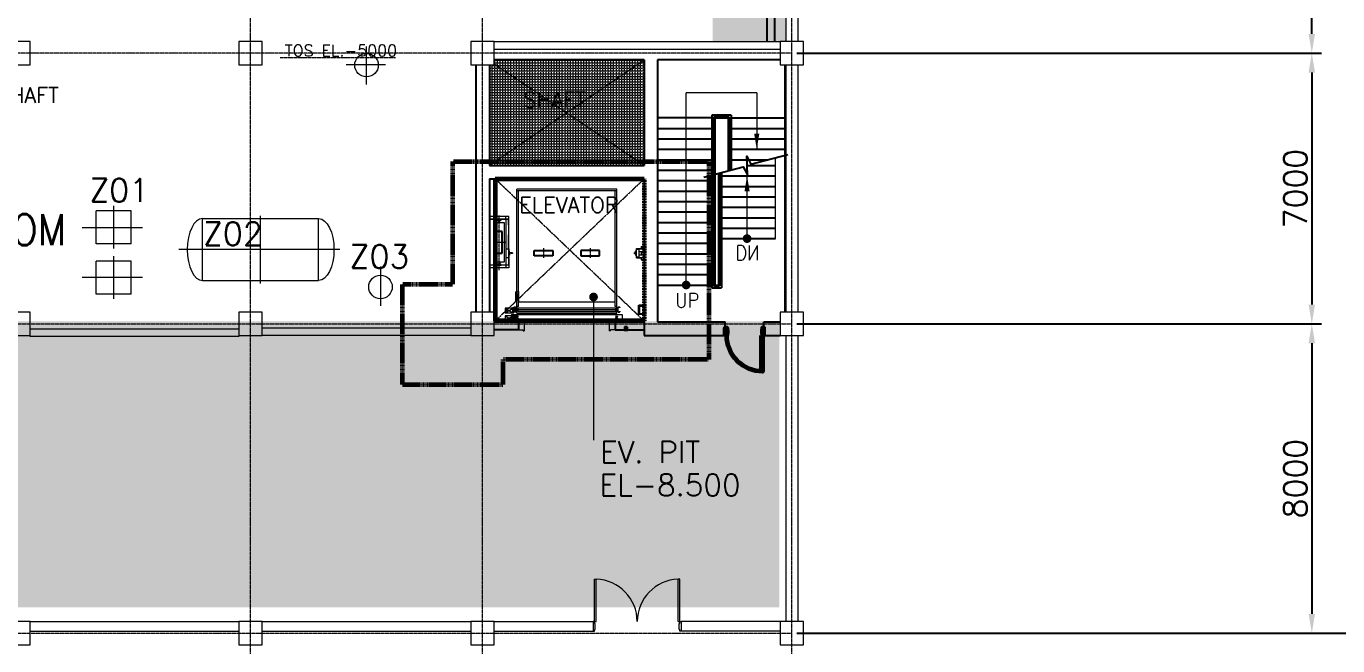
# Model space of a CAD drawing. Extents: x -59767 to 1106559, y -1290 to 1129522.
# Drawn here: x 135057 to 168974, y 72322 to 88345 of the extents above; entities that cross this region are included whole.
import ezdxf
from ezdxf.enums import TextEntityAlignment as Align

# ---------------------------------------------------------------- set-up
doc = ezdxf.new("R2010")
doc.units = 0
for name, pattern in [('CENTER', [2, 1.25, -0.25, 0.25, -0.25]), ('HID', [3, 2, -1]), ('HIDDEN', [0.375, 0.25, -0.125]), ('PHANTOM', [2.5, 1.25, -0.25, 0.25, -0.25, 0.25, -0.25])]:
    doc.linetypes.add(name, pattern=pattern)
doc.layers.get('0').update_dxf_attribs({"linetype": 'CONTINUOUS', "lineweight": 9})
doc.layers.get('Defpoints').update_dxf_attribs({"linetype": 'CONTINUOUS', "lineweight": 9})
for name, color, linetype in [('1', 2, 'CONTINUOUS'), ('H', 2, 'HIDDEN'), ('M', 6, 'CONTINUOUS'), ('Y', 2, 'CONTINUOUS')]:
    doc.layers.add(name, color=color, linetype=linetype)
for name, color, linetype, lineweight in [('CENTER', 1, 'CENTER', 9), ('COLUMN', 2, 'CONTINUOUS', 9), ('HIDDEN', 251, 'HIDDEN', 5), ('TEXT', 3, 'CONTINUOUS', 9), ('WALL', 7, 'CONTINUOUS', 9), ('WALL_200', 3, 'CONTINUOUS', 9), ('WALL_300', 7, 'CONTINUOUS', 9), ('중간선', 5, 'CONTINUOUS', 9), ('중심선', 1, 'CENTER', 9), ('치수선', 6, 'CONTINUOUS', 9)]:
    doc.layers.add(name, color=color, linetype=linetype, lineweight=lineweight)
doc.styles.add('ROMANS', font='romans.shx', dxfattribs={"bigfont": 'whgtxt.shx'})
doc.styles.get("Standard").update_dxf_attribs({"font": 'romans.shx', "bigfont": 'whtgtxt.shx'})
doc.dimstyles.new('ISO-25', dxfattribs={"dimscale": 200, "dimtxt": 3, "dimasz": 2.5, "dimexe": 1.25, "dimexo": 0.625, "dimtad": 1, "dimdec": 0, "dimdsep": 46, "dimtxsty": 'Standard', "dimcen": 2.5, "dimadec": 0, "dimazin": 0, "dimtp": 0.1, "dimtm": 0.1, "dimtfac": 0.6, "dimtdec": 0, "dimtmove": 0, "dimatfit": 3, "dimfxl": 1, "dimtvp": 1, "dimtolj": 1, "dimarcsym": 0})

# ---------------------------------------------------------------- blocks, each defined once
blk = doc.blocks.new('*D212')
at = {"layer": 'Defpoints', "color": 0}
for p in [(154858, 94647), (168302, 94647), (154858, 87647)]:
    blk.add_point(p, dxfattribs=at)
at = {"layer": '치수선', "color": 0, "lineweight": -2}
for p, q in [((154983, 94647), (168552, 94647)), ((168302, 88147), (168302, 94147)), ((154983, 87647), (168552, 87647))]:
    blk.add_line(p, q, dxfattribs=at)
at = {"layer": '치수선', "color": 0}
for points in [[(168386, 94147), (168219, 94147), (168302, 94647)], [(168219, 88147), (168386, 88147), (168302, 87647)]]:
    blk.add_solid(points, dxfattribs=at)
at = {"layer": '치수선', "color": 0, "insert": (167877, 91147), "char_height": 600, "attachment_point": 5, "rotation": 90}
blk.add_mtext('\\A1;7000', dxfattribs=at)
blk = doc.blocks.new('*D215')
at = {"layer": 'Defpoints', "color": 0}
for p in [(154858, 80647), (154858, 72647), (168302, 72647)]:
    blk.add_point(p, dxfattribs=at)
at = {"layer": '치수선', "color": 0, "lineweight": -2}
for p, q in [((154983, 80647), (168552, 80647)), ((168302, 80147), (168302, 73147)), ((154983, 72647), (168552, 72647))]:
    blk.add_line(p, q, dxfattribs=at)
at = {"layer": '치수선', "color": 0}
for points in [[(168386, 80147), (168219, 80147), (168302, 80647)], [(168219, 73147), (168386, 73147), (168302, 72647)]]:
    blk.add_solid(points, dxfattribs=at)
at = {"layer": '치수선', "color": 0, "insert": (167877, 76647), "char_height": 600, "attachment_point": 5, "rotation": 90}
blk.add_mtext('\\A1;8000', dxfattribs=at)
blk = doc.blocks.new('*D216')
at = {"layer": 'Defpoints', "color": 0}
for p in [(154858, 87647), (154858, 80647), (168302, 80647)]:
    blk.add_point(p, dxfattribs=at)
at = {"layer": '치수선', "color": 0, "lineweight": -2}
for p, q in [((154983, 87647), (168552, 87647)), ((168302, 87147), (168302, 81147)), ((154983, 80647), (168552, 80647))]:
    blk.add_line(p, q, dxfattribs=at)
at = {"layer": '치수선', "color": 0}
for points in [[(168386, 87147), (168219, 87147), (168302, 87647)], [(168219, 81147), (168386, 81147), (168302, 80647)]]:
    blk.add_solid(points, dxfattribs=at)
at = {"layer": '치수선', "color": 0, "insert": (167877, 84147), "char_height": 600, "attachment_point": 5, "rotation": 90}
blk.add_mtext('\\A1;7000', dxfattribs=at)
blk = doc.blocks.new('*D218')
at = {"layer": 'Defpoints', "color": 0}
for p in [(154858, 72647), (171393, 72647), (154858, 71997)]:
    blk.add_point(p, dxfattribs=at)
at = {"layer": '치수선', "color": 0, "lineweight": -2}
for p, q in [((171393, 73147), (171393, 75409)), ((154983, 72647), (171643, 72647)), ((171393, 71997), (171393, 72647)), ((154983, 71997), (171643, 71997)), ((171393, 71497), (171393, 70997))]:
    blk.add_line(p, q, dxfattribs=at)
at = {"layer": '치수선', "color": 0}
for points in [[(171310, 73147), (171477, 73147), (171393, 72647)], [(171477, 71497), (171310, 71497), (171393, 71997)]]:
    blk.add_solid(points, dxfattribs=at)
at = {"layer": '치수선', "color": 0, "insert": (170968, 74528), "char_height": 600, "attachment_point": 5, "rotation": 90}
blk.add_mtext('\\A1;650', dxfattribs=at)
blk = doc.blocks.new('column600')
at = {"layer": 'COLUMN', "linetype": 'Continuous'}
blk.add_lwpolyline([(-300, -300), (300, -300), (300, 300), (-300, 300)], close=True, dxfattribs=at)
blk = doc.blocks.new('ARR')
blk.add_solid([(3, -0.5), (3, 0.5), (0, 0)])
blk = doc.blocks.new('D.Door')
at = {"layer": 'WALL', "color": 0}
for p, q in [((229986, 49332), (228886, 49332)), ((228886, 49332), (228886, 49292)), ((229986, 49292), (228886, 49292)), ((229986, 49292), (229986, 49332)), ((230011, 49367), (230211, 49367)), ((229986, 47172), (228886, 47172)), ((228886, 47132), (228886, 47172)), ((229986, 47132), (229986, 47172)), ((229986, 47132), (228886, 47132)), ((230011, 47097), (230211, 47097))]:
    blk.add_line(p, q, dxfattribs=at)
for points in [[(229986, 49367), (230236, 49367), (230236, 49332), (230186, 49332), (230186, 49317), (230036, 49317), (230036, 49332), (229986, 49332)], [(229986, 47097), (230236, 47097), (230236, 47132), (230186, 47132), (230186, 47147), (230036, 47147), (230036, 47132), (229986, 47132)]]:
    blk.add_lwpolyline(points, close=True, dxfattribs=at)
for centre, start, end in [((229986, 49332), 182.0839, 270), ((229986, 47132), 90, 177.9161)]:
    blk.add_arc(centre, 1100, start, end, dxfattribs=at)

msp = doc.modelspace()

# ---------------------------------------------------------------- hatches: boundary and pattern name
at = {"layer": '중간선'}
h = msp.add_hatch(dxfattribs=at)
h.set_pattern_fill('ANGLE', color=1, scale=10)
h.set_pattern_definition([(0, (-1.36, -194447.415), (0, 69.85), [50.8, -19.05]), (90, (-1.36, -194447.415), (-69.85, 4e-15), [50.8, -19.05])])
edge = h.paths.add_edge_path()
edge.add_line((152806.3, 87947.4), (152806.3, 94547.4))
edge.add_line((152806.3, 94547.4), (154556.8, 94547.4))
edge.add_line((154556.8, 94547.4), (154556.8, 94347.4))
edge.add_line((154556.8, 94347.4), (154709.1, 94347.4))
edge.add_line((154709.1, 94347.4), (154709.2, 87947.4))
edge.add_line((154709.2, 87947.4), (152806.3, 87947.4))
h = msp.add_hatch(dxfattribs=at)
h.set_pattern_fill('ANGLE', color=1, scale=10)
h.set_pattern_definition([(0, (0, -194447.36), (0, 69.85), [50.8, -19.05]), (90, (0, -194447.36), (-69.85, 4e-15), [50.8, -19.05])])
edge = h.paths.add_edge_path()
edge.add_line((147035.9, 87347.5), (147035.9, 84747.5))
edge.add_line((147035.9, 84747.5), (151035.9, 84747.5))
edge.add_line((151035.9, 84747.5), (151035.9, 87472.5))
edge.add_line((151035.9, 87472.5), (147158.2, 87472.5))
edge.add_line((147156.8, 87472.5), (147156.8, 87347.5))
edge.add_line((147156.8, 87347.5), (147035.9, 87347.5))
at = {"layer": '중간선', "transparency": 33554585}
h = msp.add_hatch(dxfattribs=at)
h.set_pattern_fill('DOTS', color=6, scale=100)
h.set_pattern_definition([(0, (-21.46, 364.84), (79.375, 158.75), [0, -158.75])])
h.paths.add_polyline_path([(111136.7, 46511.9), (111136.7, 73012.3), (110486.7, 73012.3), (110486.7, 80712.3), (115886.7, 80712.3), (115886.7, 80712.3), (154536.7, 80712.3), (154536.7, 73312.3), (122536.7, 73312.3), (122536.7, 66662.3), (116535.8, 66662.3), (116535.8, 46511.9)])

# ---------------------------------------------------------------- linework, layer by layer
at = {"color": 0, "lineweight": 60}
for p, q in [((147185.9, 84397.5), (147185.9, 80722.5)), ((147185.9, 84397.5), (151035.9, 84397.5)), ((151035.9, 80722.5), (147185.9, 80722.5))]:
    msp.add_line(p, q, dxfattribs=at)
at = {"color": 6}
for p, q in [((150325.9, 84132.5), (147745.9, 84132.5)), ((147745.9, 80922.5), (147745.9, 84132.5)), ((150325.9, 80922.5), (150325.9, 84132.5)), ((150325.9, 84092.5), (147745.9, 84092.5)), ((147785.9, 81097.5), (147785.9, 84092.5)), ((150285.9, 81097.5), (150285.9, 84092.5)), ((147468.9, 82587.5), (147543.9, 82587.5)), ((147546.9, 82534.5), (147546.9, 82420.5)), ((147546.9, 82534.5), (147550.2, 82534.5)), ((147546.9, 82420.5), (147550.2, 82420.5)), ((147557.6, 82487), (147555.2, 82529.8)), ((147557.6, 82468), (147555.2, 82425.2)), ((147595.4, 82482.2), (147562.6, 82482.2)), ((147595.4, 82472.7), (147562.6, 82472.7)), ((147634.9, 82485.5), (147597.9, 82485.5)), ((147597.9, 82485.5), (147597.9, 82484.7)), ((147597.9, 82470.2), (147597.9, 82469.5)), ((147634.9, 82469.5), (147597.9, 82469.5)), ((147635.9, 82484.5), (147634.9, 82485.5)), ((147635.9, 82470.5), (147634.9, 82469.5)), ((147635.9, 82484.5), (147635.9, 82470.5)), ((150773.9, 82485.5), (150773.9, 82484.7)), ((150773.9, 82470.2), (150773.9, 82469.5)), ((150776.4, 82482.2), (150809.2, 82482.2)), ((150776.4, 82472.7), (150809.2, 82472.7)), ((150785.9, 82484.5), (150786.9, 82485.5)), ((150785.9, 82484.5), (150785.9, 82470.5)), ((150785.9, 82470.5), (150786.9, 82469.5)), ((150786.9, 82485.5), (150823.9, 82485.5)), ((150786.9, 82469.5), (150823.9, 82469.5)), ((150814.2, 82487), (150816.6, 82529.8)), ((150814.2, 82468), (150816.6, 82425.2)), ((150824.9, 82534.5), (150821.6, 82534.5)), ((150824.9, 82420.5), (150821.6, 82420.5)), ((150824.9, 82534.5), (150824.9, 82420.5)), ((150827.9, 82577.5), (150827.9, 82377.5)), ((150827.9, 82577.5), (150902.9, 82577.5)), ((150833.9, 82577.5), (150833.9, 82377.5)), ((150837.9, 82577.5), (150837.9, 82597.5)), ((150837.9, 82597.5), (151018.5, 82597.5)), ((150837.9, 82591.5), (151018.5, 82591.5)), ((150902.9, 82577.5), (150902.9, 82377.5)), ((150902.9, 82522.5), (151018.5, 82522.5)), ((150902.9, 82432.5), (151018.5, 82432.5)), ((150960.9, 82647.5), (151035.9, 82647.5)), ((150960.9, 82647.5), (150960.9, 82597.5)), ((150960.9, 82522.5), (150960.9, 82432.5)), ((151010.2, 82619.7), (151059, 82619.7)), ((151018.5, 82597.5), (151018.5, 82522.5)), ((151018.5, 82432.5), (151018.5, 82357.5)), ((147468.9, 82367.5), (147543.9, 82367.5)), ((150827.9, 82377.5), (150902.9, 82377.5)), ((150837.9, 82357.5), (150837.9, 82377.5)), ((150837.9, 82363.5), (151018.5, 82363.5)), ((150837.9, 82357.5), (151018.5, 82357.5)), ((150960.9, 82357.5), (150960.9, 82307.5)), ((150960.9, 82307.5), (151035.9, 82307.5)), ((151010.2, 82335.3), (151059, 82335.3)), ((147721.4, 81241.7), (147721.4, 81476.3)), ((147785.9, 81476.3), (147721.4, 81241.7)), ((147785.9, 81241.7), (147721.4, 81476.3)), ((147785.9, 81476.3), (147721.4, 81476.3)), ((147791.9, 81488.3), (147785.9, 81488.3)), ((147785.9, 81229.7), (147785.9, 81488.3)), ((147791.9, 81229.7), (147791.9, 81488.3)), ((147635.9, 81071.9), (147662.9, 81071.9)), ((147635.9, 81071.9), (147635.9, 80960.9)), ((147662.9, 81071.9), (147662.9, 81053.9)), ((147664.8, 81072.7), (147664.8, 81058.9)), ((147666.4, 81067.9), (147666.4, 80966.3)), ((147668, 81072.7), (147668, 81058.9)), ((147669.9, 81071.9), (147689.9, 81071.9)), ((147669.9, 81071.9), (147669.9, 81053.9)), ((147671, 81078.9), (147708.6, 81078.9)), ((147708.6, 81075.7), (147671, 81075.7)), ((147689.9, 81071.9), (147689.9, 80960.9)), ((147711.6, 81070.4), (147706.6, 81075.4)), ((147711.6, 80960.1), (147711.6, 81072.7)), ((147714.8, 80960.1), (147714.8, 81072.7)), ((147714.8, 81069.9), (147714.8, 81039.9)), ((147714.8, 81069.9), (147715.8, 81069.9)), ((147717.8, 81067.9), (147717.8, 81046.9)), ((147745.9, 81009.2), (147745.9, 81349.2)), ((147785.9, 81097.5), (147745.9, 81097.5)), ((147765.8, 81062.4), (150306, 81062.4)), ((147766, 81020.4), (147766, 81062.4)), ((147785.9, 81213.3), (150285.9, 81213.3)), ((150325.9, 81097.5), (150285.9, 81097.5)), ((150306, 81020.4), (150306, 81062.4)), ((150356, 81067.9), (150356, 81046.9)), ((150359, 81069.9), (150358, 81069.9)), ((150359, 80960.1), (150359, 81072.7)), ((150359, 81069.9), (150359, 81039.9)), ((150362.2, 80960.1), (150362.2, 81072.7)), ((150402.8, 81078.9), (150365.2, 81078.9)), ((150365.2, 81075.7), (150402.8, 81075.7)), ((150405.8, 81072.7), (150405.8, 81058.9)), ((150409, 81072.7), (150409, 81058.9)), ((147439.8, 81055.4), (147439.8, 80925.4)), ((147439.8, 81055.4), (147659.8, 80925.4)), ((147659.8, 81055.4), (147439.8, 80925.4)), ((147659.8, 81055.4), (147439.8, 81055.4)), ((147659.8, 80925.4), (147439.8, 80925.4)), ((147659.8, 80854.4), (147439.8, 80854.4)), ((147439.8, 80854.4), (147659.8, 80724.4)), ((147659.8, 80854.4), (147439.8, 80724.4)), ((147439.8, 80854.4), (147439.8, 80724.4)), ((147659.8, 80724.4), (147439.8, 80724.4)), ((147605.6, 80892.5), (150466.2, 80892.5)), ((147605.6, 80892.5), (147605.6, 80697.5)), ((147712.4, 81016.4), (147617.2, 81016.4)), ((147712.4, 80815.4), (147617.2, 80815.4)), ((147635.9, 80960.9), (147662.9, 80960.9)), ((147635.9, 80870.9), (147635.9, 80759.9)), ((147635.9, 80870.9), (147662.9, 80870.9)), ((147635.9, 80759.9), (147662.9, 80759.9)), ((147659.8, 81055.4), (147659.8, 80952.4)), ((147659.8, 80925.4), (147659.8, 80952.4)), ((147659.8, 80854.4), (147659.8, 80751.4)), ((147659.8, 80724.4), (147659.8, 80751.4)), ((147669.9, 81053.9), (147662.9, 81053.9)), ((147662.9, 80960.9), (147662.9, 80978.9)), ((147669.9, 80978.9), (147662.9, 80978.9)), ((147662.9, 80870.9), (147662.9, 80852.9)), ((147669.9, 80852.9), (147662.9, 80852.9)), ((147662.9, 80759.9), (147662.9, 80777.9)), ((147669.9, 80777.9), (147662.9, 80777.9)), ((147668, 81058.9), (147664.8, 81058.9)), ((147668, 80973.9), (147664.8, 80973.9)), ((147664.8, 80960.1), (147664.8, 80973.9)), ((147664.8, 80871.7), (147664.8, 80857.9)), ((147668, 80857.9), (147664.8, 80857.9)), ((147664.8, 80759.1), (147664.8, 80772.9)), ((147668, 80772.9), (147664.8, 80772.9)), ((147666.4, 80866.9), (147666.4, 80765.3)), ((147668, 80960.1), (147668, 80973.9)), ((147668, 80871.7), (147668, 80857.9)), ((147668, 80759.1), (147668, 80772.9)), ((147669.9, 80960.9), (147669.9, 80978.9)), ((147669.9, 80960.9), (147689.9, 80960.9)), ((147669.9, 80870.9), (147669.9, 80852.9)), ((147669.9, 80870.9), (147689.9, 80870.9)), ((147669.9, 80759.9), (147669.9, 80777.9)), ((147669.9, 80759.9), (147689.9, 80759.9)), ((147708.6, 80957.1), (147671, 80957.1)), ((147708.6, 80953.9), (147671, 80953.9)), ((147671, 80877.9), (147708.6, 80877.9)), ((147708.6, 80874.7), (147671, 80874.7)), ((147708.6, 80756.1), (147671, 80756.1)), ((147708.6, 80752.9), (147671, 80752.9)), ((147689.9, 80870.9), (147689.9, 80759.9)), ((147706.6, 80957.4), (147711.6, 80962.4)), ((147711.6, 80869.4), (147706.6, 80874.4)), ((147706.6, 80756.4), (147711.6, 80761.4)), ((147753.1, 81041.4), (147707.7, 81041.4)), ((147753.1, 80991.4), (147707.7, 80991.4)), ((147753.1, 80840.4), (147707.7, 80840.4)), ((147753.1, 80790.4), (147707.7, 80790.4)), ((147711.6, 80759.1), (147711.6, 80871.7)), ((147714.8, 81039.9), (147744.8, 81039.9)), ((147714.8, 80992.9), (147744.8, 80992.9)), ((147714.8, 80962.9), (147714.8, 80992.9)), ((147714.8, 80962.9), (147715.8, 80962.9)), ((147714.8, 80759.1), (147714.8, 80871.7)), ((147714.8, 80868.9), (147715.8, 80868.9)), ((147714.8, 80868.9), (147714.8, 80838.9)), ((147714.8, 80838.9), (147744.8, 80838.9)), ((147714.8, 80791.9), (147744.8, 80791.9)), ((147714.8, 80761.9), (147714.8, 80791.9)), ((147714.8, 80761.9), (147715.8, 80761.9)), ((147717.8, 80964.9), (147717.8, 80985.9)), ((147717.8, 80866.9), (147717.8, 80845.9)), ((147717.8, 80763.9), (147717.8, 80784.9)), ((147721.8, 81042.9), (147742.8, 81042.9)), ((147721.8, 80989.9), (147742.8, 80989.9)), ((147721.8, 80841.9), (147742.8, 80841.9)), ((147721.8, 80788.9), (147742.8, 80788.9)), ((147762.6, 81051.4), (147728.8, 81051.4)), ((147728.8, 81051.4), (147728.8, 81048.2)), ((147762.6, 81048.2), (147728.8, 81048.2)), ((147762.6, 81034.6), (147728.8, 81034.6)), ((147728.8, 81031.4), (147728.8, 81034.6)), ((147762.6, 81031.4), (147728.8, 81031.4)), ((147762.6, 81001.4), (147728.8, 81001.4)), ((147728.8, 81001.4), (147728.8, 80998.2)), ((147762.6, 80998.2), (147728.8, 80998.2)), ((147762.6, 80984.6), (147728.8, 80984.6)), ((147728.8, 80981.4), (147728.8, 80984.6)), ((147762.6, 80981.4), (147728.8, 80981.4)), ((147762.6, 80850.4), (147728.8, 80850.4)), ((147728.8, 80850.4), (147728.8, 80847.2)), ((147762.6, 80847.2), (147728.8, 80847.2)), ((147762.6, 80833.6), (147728.8, 80833.6)), ((147728.8, 80830.4), (147728.8, 80833.6)), ((147762.6, 80830.4), (147728.8, 80830.4)), ((147762.6, 80800.4), (147728.8, 80800.4)), ((147728.8, 80800.4), (147728.8, 80797.2)), ((147762.6, 80797.2), (147728.8, 80797.2)), ((147762.6, 80783.6), (147728.8, 80783.6)), ((147728.8, 80780.4), (147728.8, 80783.6)), ((147762.6, 80780.4), (147728.8, 80780.4)), ((147730.8, 81048.2), (147730.8, 81043.1)), ((147746.8, 81043.1), (147730.8, 81043.1)), ((147746.8, 81039.6), (147730.8, 81039.6)), ((147730.8, 81034.6), (147730.8, 81039.6)), ((147730.8, 80998.2), (147730.8, 80993.1)), ((147746.8, 80993.1), (147730.8, 80993.1)), ((147746.8, 80989.6), (147730.8, 80989.6)), ((147730.8, 80984.6), (147730.8, 80989.6)), ((147730.8, 80847.2), (147730.8, 80842.1)), ((147746.8, 80842.1), (147730.8, 80842.1)), ((147746.8, 80838.6), (147730.8, 80838.6)), ((147730.8, 80833.6), (147730.8, 80838.6)), ((147730.8, 80797.2), (147730.8, 80792.1)), ((147746.8, 80792.1), (147730.8, 80792.1)), ((147746.8, 80788.6), (147730.8, 80788.6)), ((147730.8, 80783.6), (147730.8, 80788.6)), ((147744.8, 81040.9), (147744.8, 81039.9)), ((147744.8, 80991.9), (147744.8, 80992.9)), ((147744.8, 80839.9), (147744.8, 80838.9)), ((147744.8, 80790.9), (147744.8, 80791.9)), ((147745.9, 80922.5), (150325.9, 80922.5)), ((147746.8, 81043.1), (147746.8, 81039.6)), ((147746.8, 80993.1), (147746.8, 80989.6)), ((147746.8, 80842.1), (147746.8, 80838.6)), ((147746.8, 80792.1), (147746.8, 80788.6)), ((147762.6, 81027.4), (147762.6, 81055.4)), ((147762.6, 81055.4), (147765.8, 81055.4)), ((147765.8, 81027.4), (147762.6, 81027.4)), ((147762.6, 80977.4), (147762.6, 81005.4)), ((147762.6, 81005.4), (147765.8, 81005.4)), ((147765.8, 80977.4), (147762.6, 80977.4)), ((147762.6, 80854.4), (147765.8, 80854.4)), ((147762.6, 80826.4), (147762.6, 80854.4)), ((147765.8, 80826.4), (147762.6, 80826.4)), ((147762.6, 80804.4), (147765.8, 80804.4)), ((147762.6, 80776.4), (147762.6, 80804.4)), ((147765.8, 80776.4), (147762.6, 80776.4)), ((147765.8, 81055.4), (147765.8, 81027.4)), ((147765.8, 81020.4), (150306, 81020.4)), ((147765.8, 81012.4), (150306, 81012.4)), ((147765.8, 81005.4), (147765.8, 80977.4)), ((147765.8, 80970.4), (150306, 80970.4)), ((147765.8, 80854.4), (147765.8, 80826.4)), ((147765.8, 80804.4), (147765.8, 80776.4)), ((147766, 80970.4), (147766, 81012.4)), ((147766, 80819.4), (147766, 80861.4)), ((147766, 80769.4), (147766, 80811.4)), ((150294.2, 81041.4), (150346.1, 81041.4)), ((150294.2, 80991.4), (150346.1, 80991.4)), ((150294.2, 80840.4), (150346.1, 80840.4)), ((150294.2, 80790.4), (150346.1, 80790.4)), ((150309.2, 81055.4), (150306, 81055.4)), ((150306, 81055.4), (150306, 81027.4)), ((150306, 81027.4), (150309.2, 81027.4)), ((150306, 80970.4), (150306, 81012.4)), ((150309.2, 81005.4), (150306, 81005.4)), ((150306, 81005.4), (150306, 80977.4)), ((150306, 80977.4), (150309.2, 80977.4)), ((150306, 80854.4), (150306, 80826.4)), ((150309.2, 80854.4), (150306, 80854.4)), ((150306, 80826.4), (150309.2, 80826.4)), ((150306, 80769.4), (150306, 80811.4)), ((150306, 80804.4), (150306, 80776.4)), ((150309.2, 80804.4), (150306, 80804.4)), ((150306, 80776.4), (150309.2, 80776.4)), ((150309.2, 81027.4), (150309.2, 81055.4)), ((150309.2, 81051.4), (150343, 81051.4)), ((150309.2, 81048.2), (150343, 81048.2)), ((150309.2, 81034.6), (150343, 81034.6)), ((150309.2, 81031.4), (150343, 81031.4)), ((150309.2, 80977.4), (150309.2, 81005.4)), ((150309.2, 81001.4), (150343, 81001.4)), ((150309.2, 80998.2), (150343, 80998.2)), ((150309.2, 80984.6), (150343, 80984.6)), ((150309.2, 80981.4), (150343, 80981.4)), ((150309.2, 80826.4), (150309.2, 80854.4)), ((150309.2, 80850.4), (150343, 80850.4)), ((150309.2, 80847.2), (150343, 80847.2)), ((150309.2, 80833.6), (150343, 80833.6)), ((150309.2, 80830.4), (150343, 80830.4)), ((150309.2, 80776.4), (150309.2, 80804.4)), ((150309.2, 80800.4), (150343, 80800.4)), ((150309.2, 80797.2), (150343, 80797.2)), ((150309.2, 80783.6), (150343, 80783.6)), ((150309.2, 80780.4), (150343, 80780.4)), ((150325, 81043.1), (150341, 81043.1)), ((150325, 81043.1), (150325, 81039.6)), ((150325, 81039.6), (150341, 81039.6)), ((150325, 80993.1), (150341, 80993.1)), ((150325, 80993.1), (150325, 80989.6)), ((150325, 80989.6), (150341, 80989.6)), ((150325, 80842.1), (150325, 80838.6)), ((150325, 80842.1), (150341, 80842.1)), ((150325, 80838.6), (150341, 80838.6)), ((150325, 80792.1), (150325, 80788.6)), ((150325, 80792.1), (150341, 80792.1)), ((150325, 80788.6), (150341, 80788.6)), ((150329, 81040.9), (150329, 81039.9)), ((150359, 81039.9), (150329, 81039.9)), ((150359, 80992.9), (150329, 80992.9)), ((150329, 80991.9), (150329, 80992.9)), ((150329, 80839.9), (150329, 80838.9)), ((150359, 80838.9), (150329, 80838.9)), ((150359, 80791.9), (150329, 80791.9)), ((150329, 80790.9), (150329, 80791.9)), ((150352, 81042.9), (150331, 81042.9)), ((150352, 80989.9), (150331, 80989.9)), ((150352, 80841.9), (150331, 80841.9)), ((150352, 80788.9), (150331, 80788.9)), ((150341, 81048.2), (150341, 81043.1)), ((150341, 81034.6), (150341, 81039.6)), ((150341, 80998.2), (150341, 80993.1)), ((150341, 80984.6), (150341, 80989.6)), ((150341, 80847.2), (150341, 80842.1)), ((150341, 80833.6), (150341, 80838.6)), ((150341, 80797.2), (150341, 80792.1)), ((150341, 80783.6), (150341, 80788.6)), ((150343, 81051.4), (150343, 81048.2)), ((150343, 81031.4), (150343, 81034.6)), ((150343, 81001.4), (150343, 80998.2)), ((150343, 80981.4), (150343, 80984.6)), ((150343, 80850.4), (150343, 80847.2)), ((150343, 80830.4), (150343, 80833.6)), ((150343, 80800.4), (150343, 80797.2)), ((150343, 80780.4), (150343, 80783.6)), ((150356, 80964.9), (150356, 80985.9)), ((150356, 80763.9), (150356, 80784.9)), ((150359, 80962.9), (150358, 80962.9)), ((150359, 80761.9), (150358, 80761.9)), ((150359, 80962.9), (150359, 80992.9)), ((150359, 80761.9), (150359, 80791.9)), ((150365.2, 80957.1), (150402.8, 80957.1)), ((150365.2, 80953.9), (150402.8, 80953.9)), ((150365.2, 80756.1), (150402.8, 80756.1)), ((150365.2, 80752.9), (150402.8, 80752.9)), ((150405.8, 81058.9), (150409, 81058.9)), ((150405.8, 80973.9), (150405.8, 80960.1)), ((150405.8, 80973.9), (150409, 80973.9)), ((150405.8, 80772.9), (150405.8, 80759.1)), ((150405.8, 80772.9), (150409, 80772.9)), ((150409, 80960.1), (150409, 80973.9)), ((150409, 80759.1), (150409, 80772.9)), ((150466.2, 80892.5), (150466.2, 80697.5)), ((147785.9, 80697.5), (147905.9, 80697.5)), ((147785.9, 80497.5), (147905.9, 80497.5)), ((147905.9, 80716.5), (147935.9, 80716.5)), ((147905.9, 80716.5), (147905.9, 80697.5)), ((147905.9, 80469.1), (147905.9, 80497.5)), ((147905.9, 80469.1), (147935.9, 80469.1)), ((147935.9, 80716.5), (147935.9, 80469.1)), ((150135.9, 80716.5), (150135.9, 80469.1)), ((150165.9, 80716.5), (150135.9, 80716.5)), ((150165.9, 80469.1), (150135.9, 80469.1)), ((150165.9, 80716.5), (150165.9, 80697.5)), ((150285.9, 80697.5), (150165.9, 80697.5)), ((150165.9, 80469.1), (150165.9, 80497.5)), ((150285.9, 80497.5), (150165.9, 80497.5))]:
    msp.add_line(p, q, dxfattribs=at)
at = {"color": 0, "linetype": 'HID', "lineweight": 60}
msp.add_line((151035.9, 84397.5), (151035.9, 80722.5), dxfattribs=at)
at = {"color": 6, "lineweight": -2}
for p, q in [((147220.9, 83037.5), (147220.9, 82477.5)), ((147360.9, 83037.5), (147220.9, 83037.5)), ((147360.9, 82477.5), (147360.9, 83037.5)), ((147220.9, 82477.5), (147360.9, 82477.5)), ((148190.9, 82407.5), (148190.9, 82547.5)), ((148190.9, 82547.5), (148670.9, 82547.5)), ((148670.9, 82547.5), (148670.9, 82407.5)), ((149400.9, 82547.5), (149400.9, 82407.5)), ((149880.9, 82547.5), (149400.9, 82547.5)), ((149880.9, 82407.5), (149880.9, 82547.5)), ((148670.9, 82407.5), (148190.9, 82407.5)), ((149400.9, 82407.5), (149880.9, 82407.5))]:
    msp.add_line(p, q, dxfattribs=at)
at = {"color": 6, "linetype": 'HIDDEN'}
msp.add_line((147458.9, 82168.5), (147458.9, 82093.5), dxfattribs=at)
at = {"color": 0, "linetype": 'HID', "lineweight": 60, "ltscale": 0.5}
msp.add_lwpolyline([(152710.9, 84847.5), (152710.9, 79722.5), (147385.9, 79722.5), (147385.9, 79072.5), (144785.9, 79072.5), (144785.9, 81672.5), (146085.9, 81672.5), (146085.9, 84847.5)], close=True, dxfattribs=at)
at = {"color": 6}
for points in [[(147533.9, 83421.5), (147055, 83421.5)], [(147533.9, 83352.5), (147055, 83352.5)], [(147533.9, 83346.5), (147055, 83346.5)], [(147458.9, 83346.5), (147458.9, 82168.5)], [(147533.9, 82587.5), (147533.9, 83421.5)], [(147468.9, 82367.5), (147468.9, 82587.5)], [(147537.9, 82367.5), (147537.9, 82587.5)], [(147543.9, 82367.5), (147543.9, 82587.5)], [(147533.9, 82168.5), (147055, 82168.5)], [(147533.9, 82162.5), (147055, 82162.5)], [(147533.9, 82093.5), (147055, 82093.5)], [(147533.9, 82367.5), (147533.9, 82093.5)]]:
    msp.add_lwpolyline(points, dxfattribs=at)
msp.add_lwpolyline([(147415.9, 82242.5), (147165.9, 82242.5), (147165.9, 83272.5), (147415.9, 83272.5)], close=True, dxfattribs=at)
for centre, radius, start, end in [((147550.2, 82529.5), 5, 3.2861, 90), ((147550.2, 82425.5), 5, 270, 356.7139), ((147562.6, 82487.2), 5, 183.2861, 270), ((147562.6, 82467.7), 5, 90, 176.7139), ((147595.4, 82484.7), 2.5, 270, 0), ((147595.4, 82470.2), 2.5, 0, 90), ((150776.4, 82484.7), 2.5, 180, 270), ((150776.4, 82470.2), 2.5, 90, 180), ((150809.2, 82487.2), 5, 270, 356.7139), ((150809.2, 82467.7), 5, 3.2861, 90), ((150821.6, 82529.5), 5, 90, 176.7139), ((150821.6, 82425.5), 5, 183.2861, 270), ((147671, 81072.7), 6.2, 90, 180), ((147671, 81072.7), 3, 90, 180), ((147708.6, 81072.7), 6.2, 0, 90), ((147708.6, 81072.7), 3, 0, 90), ((147715.8, 81067.9), 2, 0, 90), ((150358, 81067.9), 2, 90, 180), ((150365.2, 81072.7), 6.2, 90, 180), ((150365.2, 81072.7), 3, 90, 180), ((150402.8, 81072.7), 6.2, 0, 90), ((150402.8, 81072.7), 3, 0, 90), ((147671, 80960.1), 6.2, 180, 270), ((147671, 80871.7), 6.2, 90, 180), ((147671, 80759.1), 6.2, 180, 270), ((147671, 80960.1), 3, 180, 270), ((147671, 80871.7), 3, 90, 180), ((147671, 80759.1), 3, 180, 270), ((147708.6, 80960.1), 6.2, 270, 0), ((147708.6, 80960.1), 3, 270, 0), ((147708.6, 80871.7), 6.2, 0, 90), ((147708.6, 80871.7), 3, 0, 90), ((147708.6, 80759.1), 3, 270, 0), ((147708.6, 80759.1), 6.2, 270, 0), ((147715.8, 80964.9), 2, 270, 0), ((147715.8, 80866.9), 2, 0, 90), ((147715.8, 80763.9), 2, 270, 0), ((147721.8, 81046.9), 4, 180, 270), ((147721.8, 80985.9), 4, 90, 180), ((147721.8, 80845.9), 4, 180, 270), ((147721.8, 80784.9), 4, 90, 180), ((147742.8, 81040.9), 2, 0, 90), ((147742.8, 80991.9), 2, 270, 0), ((147742.8, 80839.9), 2, 0, 90), ((147742.8, 80790.9), 2, 270, 0), ((150331, 81040.9), 2, 90, 180), ((150331, 80991.9), 2, 180, 270), ((150331, 80839.9), 2, 90, 180), ((150331, 80790.9), 2, 180, 270), ((150352, 81046.9), 4, 270, 0), ((150352, 80985.9), 4, 0, 90), ((150352, 80845.9), 4, 270, 0), ((150352, 80784.9), 4, 0, 90), ((150358, 80964.9), 2, 180, 270), ((150358, 80763.9), 2, 180, 270), ((150365.2, 80960.1), 6.2, 180, 270), ((150365.2, 80759.1), 6.2, 180, 270), ((150365.2, 80960.1), 3, 180, 270), ((150365.2, 80759.1), 3, 180, 270), ((150402.8, 80960.1), 3, 270, 0), ((150402.8, 80960.1), 6.2, 270, 0), ((150402.8, 80759.1), 6.2, 270, 0), ((150402.8, 80759.1), 3, 270, 0)]:
    msp.add_arc(centre, radius, start, end, dxfattribs=at)
at = {"layer": '1', "linetype": 'Continuous'}
for p, q in [((146685.9, 87347.5), (146685.9, 80947.5)), ((147035.9, 87347.5), (147035.9, 84747.5)), ((151035.9, 87472.5), (147158.2, 87472.5)), ((151035.9, 87472.5), (151035.9, 84747.5)), ((154558.2, 87472.5), (151385.9, 87472.5)), ((151385.9, 87472.5), (151385.9, 80697.5)), ((154685.9, 80947.5), (154685.9, 87347.5)), ((147035.9, 84747.5), (151035.9, 84747.5)), ((147035.9, 84397.5), (151035.9, 84397.5)), ((151035.9, 84397.5), (151035.9, 80347.5, -3)), ((147158.2, 80697.5), (147785.9, 80697.5)), ((147785.9, 80497.5), (147158.2, 80497.5)), ((147785.9, 80697.5), (147785.9, 80497.5)), ((150285.9, 80697.5), (151035.9, 80697.5)), ((150285.9, 80697.5), (150285.9, 80497.5)), ((150285.9, 80497.5), (151035.9, 80497.5)), ((151035.9, 80497.5), (151035.9, 80347.5)), ((151385.9, 80697.5), (153135.9, 80697.5)), ((153135.9, 80347.5), (153135.9, 80697.5)), ((153135.9, 80347.5), (153135.9, 80697.5)), ((154135.9, 80347.5), (154135.9, 80697.5)), ((154135.9, 80347.5), (154135.9, 80697.5)), ((154135.9, 80697.5), (154558.2, 80697.5)), ((151035.9, 80347.5), (153135.9, 80347.5)), ((154135.9, 80347.5), (154558.2, 80347.5))]:
    msp.add_line(p, q, dxfattribs=at)
at = {"layer": '1'}
for p, q in [((152860.9, 85972.5), (151385.9, 85972.5)), ((153285.9, 86047.5), (152785.9, 86047.5)), ((152785.9, 86047.5), (152785.9, 81577.5)), ((153235.9, 85997.5), (152835.9, 85997.5)), ((152835.9, 85997.5), (152835.9, 81627.5)), ((152860.9, 85972.5), (152860.9, 81652.5)), ((152860.9, 85972.5), (154685.9, 85972.5)), ((153210.9, 85972.5), (153210.9, 84606.3)), ((153235.9, 85997.5), (153235.9, 84613)), ((153285.9, 86047.5), (153285.9, 84626.4)), ((151385.9, 85702.5), (152860.9, 85702.5)), ((153210.9, 85702.5), (154685.9, 85702.5)), ((151385.9, 85432.5), (152860.9, 85432.5)), ((151385.9, 85162.5), (152860.9, 85162.5)), ((153210.9, 85432.5), (154685.9, 85432.5)), ((153210.9, 85162.5), (154685.9, 85162.5)), ((151385.9, 84892.5), (152860.9, 84892.5)), ((153210.9, 84892.5), (154237.5, 84892.5)), ((151385.9, 84622.5), (152860.9, 84622.5)), ((152960.9, 84539.3), (152960.9, 81652.5)), ((152960.9, 84472.5), (154435.9, 84472.5)), ((152985.9, 84546), (152985.9, 81627.5)), ((153035.9, 84559.4), (153035.9, 81577.5)), ((153698.4, 84742.5), (154435.9, 84742.5)), ((151385.9, 84352.5), (152860.9, 84352.5)), ((152960.9, 84202.5), (154435.9, 84202.5)), ((151385.9, 84082.5), (152860.9, 84082.5)), ((151385.9, 83812.5), (152860.9, 83812.5)), ((152960.9, 83932.5), (154435.9, 83932.5)), ((151385.9, 83542.5), (152860.9, 83542.5)), ((152960.9, 83662.5), (154435.9, 83662.5)), ((151385.9, 83272.5), (152860.9, 83272.5)), ((152960.9, 83392.5), (154435.9, 83392.5)), ((152960.9, 83122.5), (154435.9, 83122.5)), ((151385.9, 83002.5), (152860.9, 83002.5)), ((152960.9, 82852.5), (154435.9, 82852.5)), ((151385.9, 82732.5), (152860.9, 82732.5)), ((151385.9, 82462.5), (152860.9, 82462.5)), ((151385.9, 82192.5), (152860.9, 82192.5)), ((151385.9, 81922.5), (152860.9, 81922.5)), ((151385.9, 81652.5), (152960.9, 81652.5)), ((152785.9, 81577.5), (153035.9, 81577.5)), ((152835.9, 81627.5), (152985.9, 81627.5))]:
    msp.add_line(p, q, dxfattribs=at)
at = {"layer": '1', "color": 6}
for p, q in [((147246.4, 83343.5), (147335.4, 83343.5)), ((147246.4, 83339.5), (147246.4, 83343.5)), ((147281.2, 83332), (147249.9, 83336)), ((147282.9, 83288.5), (147282.9, 83313.5)), ((147283.9, 83287.5), (147282.9, 83288.5)), ((147283.9, 83287.5), (147297.9, 83287.5)), ((147286.2, 83318.2), (147286.2, 83327)), ((147295.7, 83318.2), (147295.7, 83327)), ((147298.9, 83288.5), (147297.9, 83287.5)), ((147298.9, 83288.5), (147298.9, 83313.5)), ((147300.7, 83332), (147331.9, 83336)), ((147335.4, 83339.5), (147335.4, 83343.5)), ((147246.4, 82175.5), (147246.4, 82171.5)), ((147246.4, 82171.5), (147335.4, 82171.5)), ((147281.2, 82183), (147249.9, 82179)), ((147283.9, 82227.5), (147282.9, 82226.5)), ((147282.9, 82226.5), (147282.9, 82201.5)), ((147283.9, 82227.5), (147297.9, 82227.5)), ((147286.2, 82196.9), (147286.2, 82188)), ((147295.7, 82196.9), (147295.7, 82188)), ((147298.9, 82226.5), (147297.9, 82227.5)), ((147298.9, 82226.5), (147298.9, 82201.5)), ((147300.7, 82183), (147331.9, 82179)), ((147335.4, 82175.5), (147335.4, 82171.5)), ((150902.4, 80883), (150902.4, 81127.1)), ((150902.4, 81127.1), (151035.9, 81127.1)), ((150917.2, 80898), (150917.2, 81112.1)), ((150917.2, 81112.1), (151035.9, 81112.1)), ((151035.9, 80898), (150917.2, 80898)), ((150519.3, 80487.5), (150611.2, 80487.5)), ((150519.3, 80487.5), (150519.3, 80484.5)), ((150611.2, 80484.5), (150519.3, 80484.5)), ((150529.3, 80487.5), (150601.2, 80567.5)), ((150601.2, 80487.5), (150529.3, 80567.5)), ((150529.3, 80567.5), (150529.3, 80487.5)), ((150601.2, 80567.5), (150529.3, 80567.5)), ((150601.2, 80567.5), (150601.2, 80487.5)), ((150611.2, 80487.5), (150611.2, 80484.5))]:
    msp.add_line(p, q, dxfattribs=at)
at = {"layer": '1', "lineweight": 60}
msp.add_line((154060.9, 80347.5), (154060.9, 79418.4), dxfattribs=at)
msp.add_line((154060.9, 80347.5), (154060.9, 79418.4), dxfattribs=at)
at = {"layer": '1'}
msp.add_lwpolyline([(152581.8, 84437.8), (153598.2, 84710.1), (153708.5, 84502.3), (153698.4, 84742.5), (153688.3, 84982.7), (153798.7, 84774.9), (154754.5, 85031)], dxfattribs=at)
at = {"layer": '1', "linetype": 'Continuous'}
msp.add_lwpolyline([(147035.9, 84397.5), (147035.9, 80947.5)], dxfattribs=at)
at = {"layer": '1', "lineweight": 60}
for points in [[(153135.9, 80347.5), (153135.9, 80547.5), (153170.9, 80547.5), (153170.9, 80497.5), (153185.9, 80497.5), (153185.9, 80397.5), (153170.9, 80397.5), (153170.9, 80347.5)], [(153135.9, 80347.5), (153135.9, 80547.5), (153170.9, 80547.5), (153170.9, 80497.5), (153185.9, 80497.5), (153185.9, 80397.5), (153170.9, 80397.5), (153170.9, 80347.5)], [(154135.9, 80347.5), (154135.9, 80547.5), (154100.9, 80547.5), (154100.9, 80497.5), (154085.9, 80497.5), (154085.9, 80397.5), (154100.9, 80397.5), (154100.9, 80347.5)], [(154135.9, 80347.5), (154135.9, 80547.5), (154100.9, 80547.5), (154100.9, 80497.5), (154085.9, 80497.5), (154085.9, 80397.5), (154100.9, 80397.5), (154100.9, 80347.5)]]:
    msp.add_lwpolyline(points, close=True, dxfattribs=at)
msp.add_lwpolyline([(154100.9, 80347.5), (154100.9, 79417.5, -0.4142136), (153170.9, 80347.5, -0.4142136)], format="xyb", dxfattribs=at)
msp.add_lwpolyline([(154100.9, 80347.5), (154100.9, 79417.5, -0.4142136), (153170.9, 80347.5, -0.4142136)], format="xyb", dxfattribs=at)
msp.add_lwpolyline([(154100.9, 80347.5), (154060.9, 80347.5)], dxfattribs=at)
msp.add_lwpolyline([(154100.9, 80347.5), (154060.9, 80347.5)], dxfattribs=at)
at = {"layer": '1', "color": 6}
for centre, radius, start, end in [((147249.9, 83339.5), 3.5, 180, 270), ((147281.2, 83327), 5, 0, 90), ((147281.2, 83318.2), 5, 290.48732, 0), ((147300.7, 83327), 5, 90, 180), ((147300.7, 83318.2), 5, 180, 249.51268), ((147331.9, 83339.5), 3.5, 270, 0), ((147249.9, 82175.5), 3.5, 90, 180), ((147281.2, 82188), 5, 270, 0), ((147281.2, 82196.9), 5, 0, 69.51268), ((147300.7, 82196.9), 5, 110.48732, 180), ((147300.7, 82188), 5, 180, 270), ((147331.9, 82175.5), 3.5, 0, 90)]:
    msp.add_arc(centre, radius, start, end, dxfattribs=at)
at = {"layer": 'CENTER', "color": 8, "linetype": 'CENTER'}
msp.add_line((143856.8, 86982.3), (143856.8, 87696.9), dxfattribs=at)
at = {"layer": 'CENTER', "linetype": 'CENTER'}
for p, q in [((147035.9, 84747.5), (151035.9, 87472.5)), ((151035.9, 84747.5), (147158.2, 87368.6)), ((151035.9, 80722.5), (147185.9, 84397.5)), ((147290.9, 82040.5), (147290.9, 83447.4)), ((147146.9, 82757.5), (147473.3, 82757.5)), ((148430.9, 82605.8), (148430.9, 82353.5)), ((149640.9, 82605.8), (149640.9, 82353.5))]:
    msp.add_line(p, q, dxfattribs=at)
at = {"layer": 'CENTER'}
msp.add_line((147185.9, 80722.5), (151035.9, 84397.5), dxfattribs=at)
at = {"layer": 'Defpoints', "color": 6, "linetype": 'PHANTOM', "ltscale": 300}
msp.add_point((147360.9, 83037.5), dxfattribs=at)
at = {"layer": 'Defpoints', "color": 6, "linetype": 'ByBlock'}
for p in [(147546.9, 82534.5), (147546.9, 82420.5), (147559.2, 82471.4), (147634.9, 82485.5), (147634.9, 82469.5), (150786.9, 82485.5), (150786.9, 82469.5), (150812.6, 82471.4), (150824.9, 82534.5), (150824.9, 82420.5)]:
    msp.add_point(p, dxfattribs=at)
at = {"layer": 'H', "color": 3, "linetype": 'ByBlock', "lineweight": 5}
for p, q in [((137767.6, 83568.6), (136867.6, 83568.6)), ((136867.6, 82718.6), (136867.6, 83568.6)), ((137767.6, 82718.6), (137767.6, 83568.6)), ((139617.6, 81768.6), (139617.6, 83368.6)), ((139617.6, 83368.6), (142617.6, 83368.6)), ((142617.6, 81768.6), (142617.6, 83368.6)), ((137767.6, 82718.6), (136867.6, 82718.6)), ((137767.6, 82268.6), (136867.6, 82268.6)), ((136867.6, 81418.6), (136867.6, 82268.6)), ((137767.6, 81418.6), (137767.6, 82268.6)), ((139617.6, 81768.6), (142617.6, 81768.6)), ((137767.6, 81418.6), (136867.6, 81418.6))]:
    msp.add_line(p, q, dxfattribs=at)
for centre in [(143856.8, 87339.6), (144217.6, 81603)]:
    msp.add_circle(centre, 304.5, dxfattribs=at)
msp.add_ellipse((139617.6, 82568.6), major_axis=(0, -800), ratio=0.4975, start_param=3.1415927, end_param=6.2831853, dxfattribs=at)
at = {"layer": 'H', "color": 3, "linetype": 'ByBlock', "lineweight": 5, "extrusion": (0, 0, -1)}
msp.add_ellipse((142617.6, 82568.6), major_axis=(0, -800), ratio=0.4975, start_param=3.1415927, end_param=6.2831853, dxfattribs=at)
at = {"layer": 'HIDDEN', "color": 6}
for p, q in [((147458.9, 83346.5), (147458.9, 83421.5)), ((151026.9, 82647.5), (151026.9, 82307.5))]:
    msp.add_line(p, q, dxfattribs=at)
for points in [[(147527.9, 82587.5), (147527.9, 83346.5)], [(147527.9, 82367.5), (147527.9, 82168.5)]]:
    msp.add_lwpolyline(points, dxfattribs=at)
at = {"layer": 'M'}
for p, q in [((154406.8, 108197.4, -3.5), (154406.8, 87947.5, -3.5)), ((154206.8, 107997.4, -3.5), (154206.8, 87947.5, -3.5))]:
    msp.add_line(p, q, dxfattribs=at)
at = {"layer": 'WALL', "color": 0, "ltscale": 0.5}
for p, q in [((153948.4, 86622.5), (152123.4, 86622.5)), ((152123.4, 81652.5), (152123.4, 86622.5)), ((153948.4, 86622.5), (153948.4, 85162.5)), ((154435.9, 82852.5), (154435.9, 84945.7)), ((153698.4, 82852.5), (153698.4, 84472.5)), ((149727.5, 81342.5), (149727.5, 77642.9))]:
    msp.add_line(p, q, dxfattribs=at)
at = {"layer": 'WALL', "const_width": 112.5}
for points in [[(153754.7, 82852.5, 1), (153642.2, 82852.5, 1)], [(152179.7, 81652.5, 1), (152067.2, 81652.5, 1)], [(149727.5, 81398.8, -1), (149727.5, 81286.3, -1)]]:
    msp.add_lwpolyline(points, format="xyb", close=True, dxfattribs=at)
at = {"layer": 'WALL_200', "ltscale": 0.5}
for p, q in [((135158.2, 72947.5, 0), (140558.7, 72947.5, 0)), ((141156.8, 72947.5, 0), (146557.3, 72947.5, 0)), ((147156.8, 72947.5, 0), (149722, 72947.5, 0)), ((154557.1, 72947.5, 0), (151992, 72947.5, 0)), ((135158.2, 72697.5, 0), (140558.7, 72697.5, 0)), ((141156.8, 72697.5, 0), (146557.3, 72697.5, 0)), ((147156.8, 72697.5, 0), (149722, 72697.5, -1)), ((154557.1, 72697.5, 0), (151992, 72697.5, -1))]:
    msp.add_line(p, q, dxfattribs=at)
for points in [[(147156.8, 87947.5), (154556.8, 87947.5), (154556.8, 87747.5), (147156.8, 87747.5)], [(135158.2, 80517.6), (140558.2, 80517.6), (140558.2, 80317.6), (135158.2, 80317.6)], [(141158.2, 80547.5), (146558.2, 80547.5), (146558.2, 80347.5), (141158.2, 80347.5)]]:
    msp.add_lwpolyline(points, close=True, dxfattribs=at)
at = {"layer": 'WALL_300', "linetype": 'Continuous', "lineweight": 9}
for p, q in [((154712.1, 87947.5), (154711.8, 94347.5)), ((155007.4, 94347.5), (155007.4, 87947.5)), ((154710.7, 80947.5), (154710.4, 87347.5)), ((155007.4, 87347.5), (155007.4, 80947.5)), ((154710.7, 80947.5), (154710.5, 86347.5)), ((154710.7, 80947.5), (154710.5, 86347.5)), ((155007.4, 86347.5), (155007.4, 80947.5)), ((154712.2, 72947.5), (154711.8, 80347.5)), ((155007.4, 80347.5), (155007.3, 72947.5))]:
    msp.add_line(p, q, dxfattribs=at)
at = {"layer": '중심선'}
for p, q in [((140858.2, 45997.5), (140858.2, 109494.8)), ((146858.2, 45997.5), (146858.2, 109494.8)), ((154858.2, 45997.5), (154858.2, 109494.8)), ((154858.2, 87647.5), (62208.2, 87647.5)), ((62208.2, 80647.5), (154858.2, 80647.5)), ((62208.2, 72647.5), (154858.2, 72647.5))]:
    msp.add_line(p, q, dxfattribs=at)
at = {"layer": '치수선', "linetype": 'CENTER'}
msp.add_line((144607.6, 87525.1, -3.5), (141625.8, 87525.1, -3.5), dxfattribs=at)
at = {"layer": '치수선', "linetype": 'Continuous'}
for p, q in [((143856.8, 86839.3), (143856.8, 87818.4)), ((144345.5, 87347.5), (143331.3, 87347.5)), ((137317.6, 83697.4), (137317.6, 82597.3)), ((141117.6, 81693.5), (141117.6, 83443.7)), ((138061.9, 83135.3), (136503.1, 83135.3)), ((143163.8, 82568.6), (139002.9, 82568.6)), ((137317.6, 82397.4), (137317.6, 81297.3)), ((144225.5, 81114.4), (144225.5, 82128.5)), ((138061.9, 81843.6), (136503.1, 81843.6))]:
    msp.add_line(p, q, dxfattribs=at)

# ---------------------------------------------------------------- block references
at = {"layer": 'COLUMN', "linetype": 'Continuous'}
for p in [(134858.2, 87647.5), (140856.8, 87647.5), (146856.8, 87647.5), (154856.8, 87647.5), (134858.2, 80647.5), (140856.8, 80647.5), (146856.8, 80647.5), (154856.8, 80647.5), (134858.2, 72647.5), (140856.8, 72647.5), (146856.8, 72647.5), (154856.8, 72647.5)]:
    msp.add_blockref('column600', p, dxfattribs=at)
at = {"layer": 'WALL', "yscale": 133.333333333343, "rotation": 270}
for p, xscale, zscale in [((153948.4, 85162.5), -133.333333333343, 133.333333333343), ((153698.4, 84472.5), 133.333333333343, 133.3333333333333)]:
    msp.add_blockref('ARR', p, dxfattribs=dict(at, xscale=xscale, zscale=zscale))
at = {"layer": '중간선', "color": 0, "rotation": 270}
msp.add_blockref('D.Door', (102624.5, 302933.4, 0), dxfattribs=at)

# ---------------------------------------------------------------- texts
at = {"color": 0, "ltscale": 0.5, "style": 'ROMANS', "text_generation_flag": 2, "width": 0.9}
msp.add_text('DN', height=375, rotation=180, dxfattribs=at).set_placement((153402.8, 82671.9))
at = {"color": 0, "ltscale": 0.5, "style": 'ROMANS', "width": 0.9}
msp.add_text('UP', height=375, dxfattribs=at).set_placement((151839.4, 81070))
at = {"layer": 'TEXT', "lineweight": 9}
for s, height, p in [('TOS EL.-5000', 300, (143194.4, 87717.2, -3.5)), ('Z01', 600, (137462.8, 84103.4)), ('Z02', 600, (140401.9, 82978.3)), ('Z03', 600, (144191.7, 82388.7))]:
    msp.add_text(s, height=height, dxfattribs=at).set_placement(p, align=Align.MIDDLE)
for s, height, p in [('SHAFT', 400, (134288.5, 86362)), ('SHAFT', 400, (147913.7, 86241.6)), ('ELEVATOR', 400, (147807.5, 83521.8)), ('EV. PIT', 560, (149894.1, 77049.8)), ('EL-8.500', 560, (149881.5, 76198.6))]:
    msp.add_text(s, height=height, dxfattribs=at).set_placement(p)
at = {"layer": 'Y', "linetype": 'Continuous', "style": 'ROMANS', "width": 0.9}
msp.add_text('HVAC ROOM', height=800, dxfattribs=at).set_placement((133253.6, 83081), align=Align.MIDDLE)

# ---------------------------------------------------------------- dimensions: what is measured, and where the dimension line sits
at = {"layer": '치수선'}
for base, p1, p2, picture, middle in [((168302.4, 94647.5), (154858.2, 87647.5), (154858.2, 94647.5), '*D212', (167877.4, 91147.5)), ((168302.4, 80647.5), (154858.2, 87647.5), (154858.2, 80647.5), '*D216', (167877.4, 84147.5)), ((168302.4, 72647.5), (154858.2, 80647.5), (154858.2, 72647.5), '*D215', (167877.4, 76647.5)), ((171393.3, 72647.5), (154858.2, 71997.5), (154858.2, 72647.5), '*D218', (170968.3, 74528.5))]:
    dim = msp.add_linear_dim(base=base, p1=p1, p2=p2, angle=90, dimstyle='ISO-25', dxfattribs=at)
    dim.commit()
    dim.dimension.update_dxf_attribs({"geometry": picture, "text_midpoint": middle})

doc.saveas('drawing.dxf')
